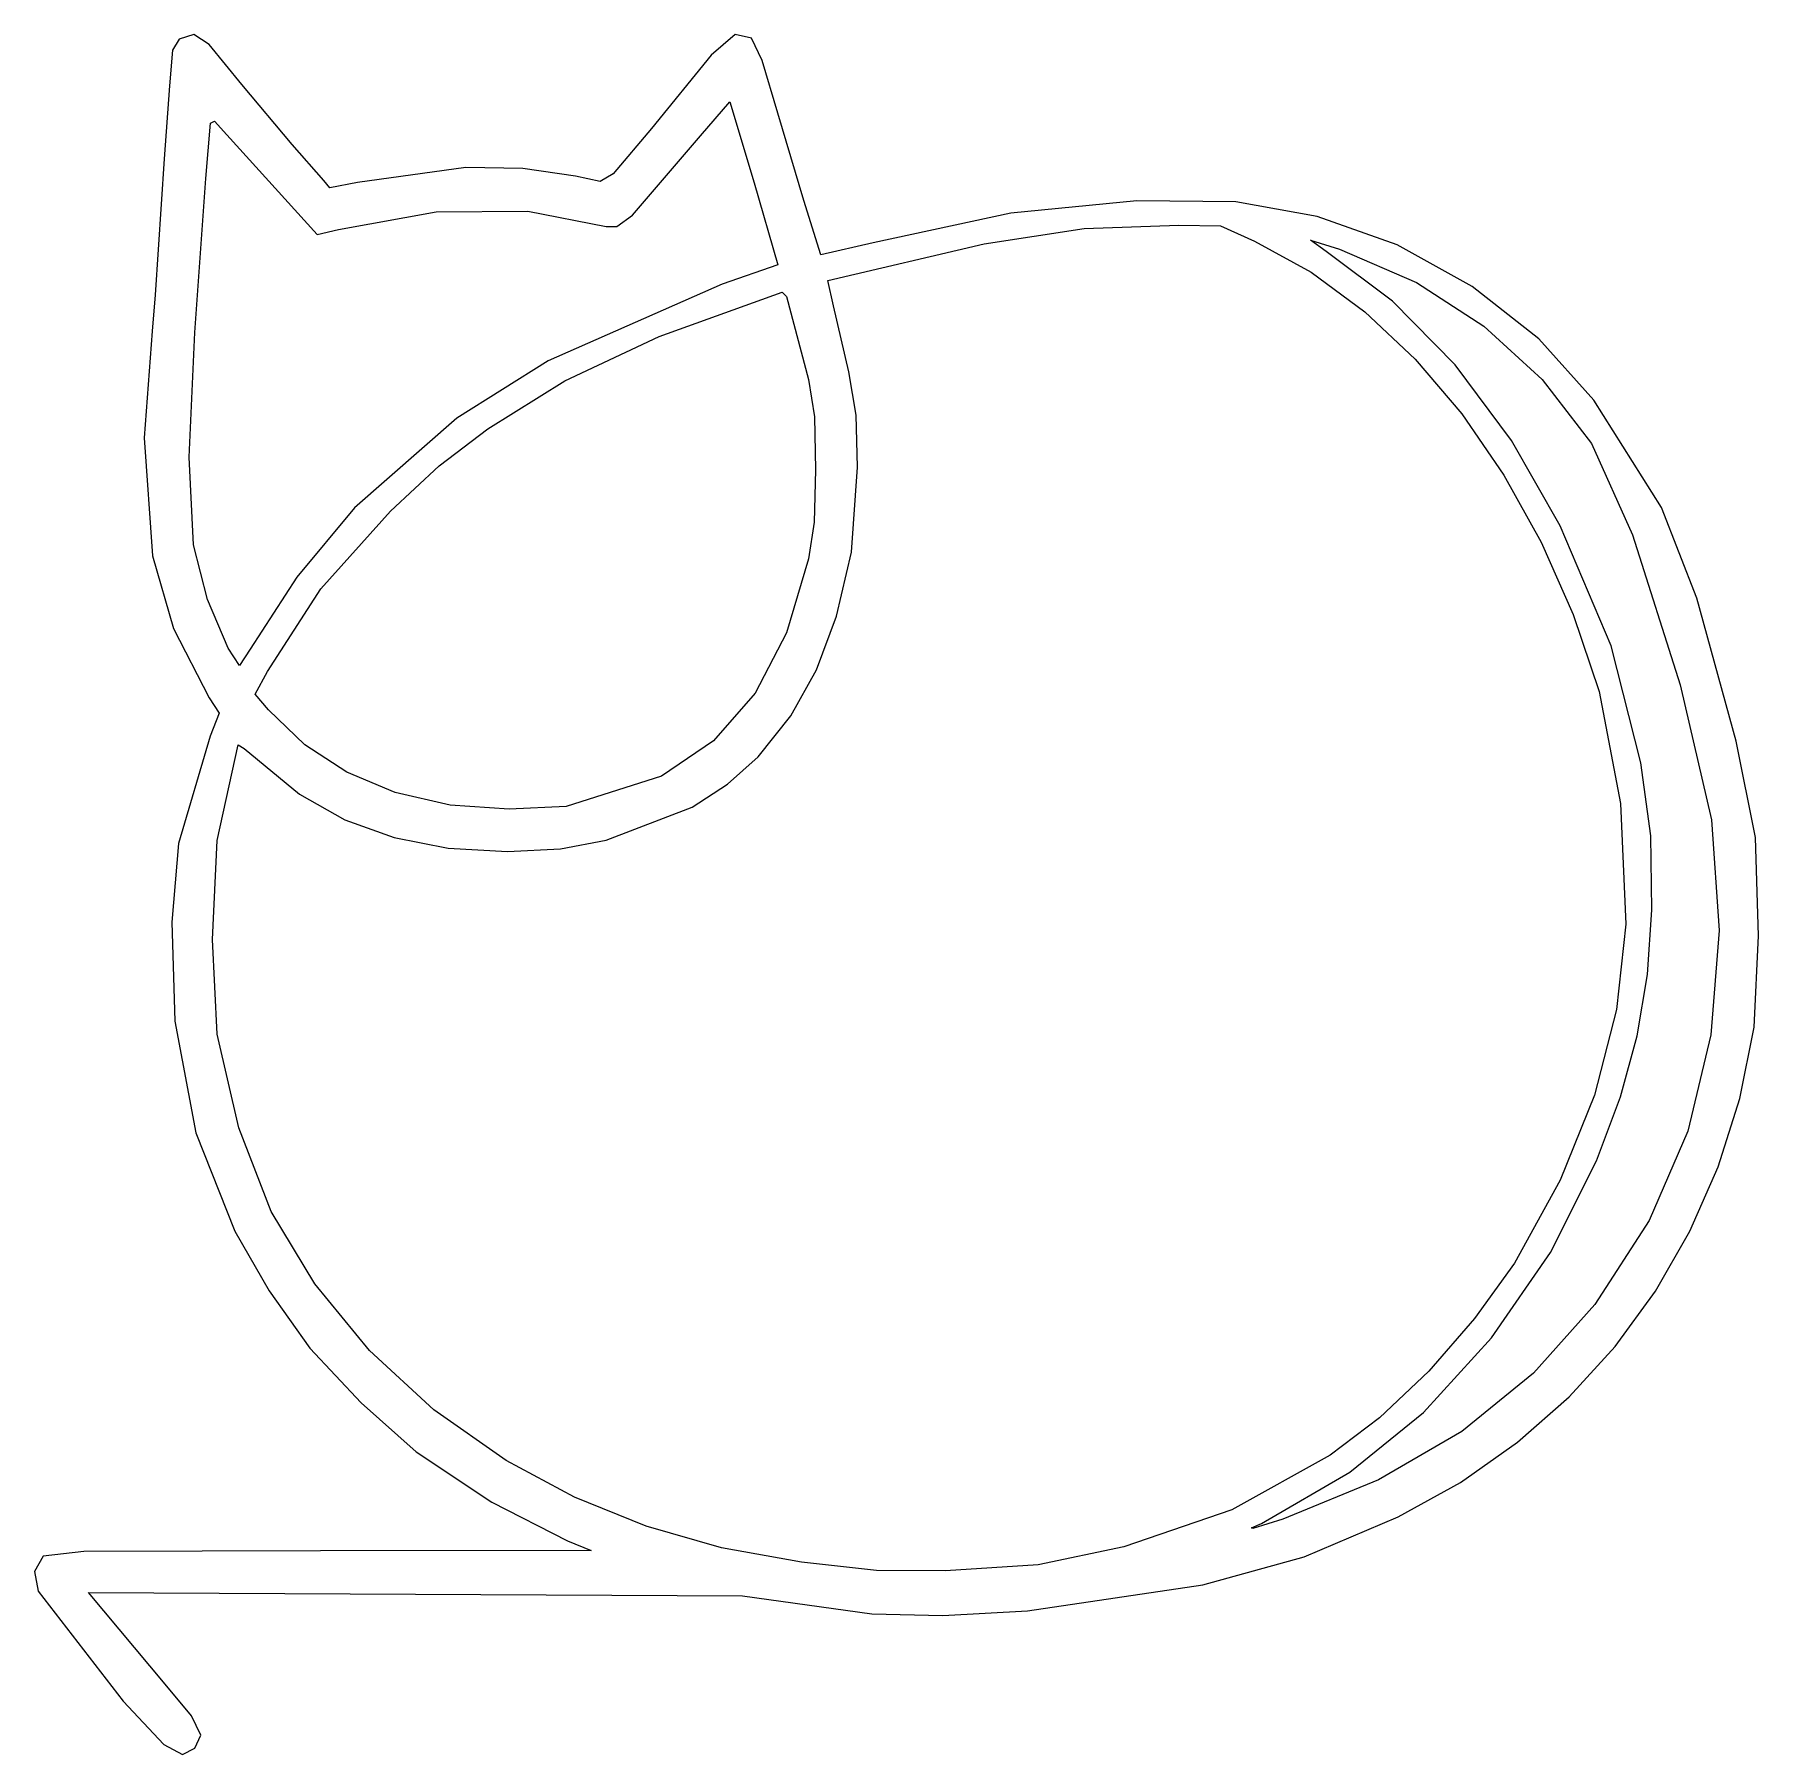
# Model space of a CAD drawing. Extents: x 7 to 50.6, y 8.1 to 51.7.
import ezdxf

# ---------------------------------------------------------------- set-up
doc = ezdxf.new("R2010")
doc.units = 0

msp = doc.modelspace()

# ---------------------------------------------------------------- linework, layer by layer
at = {"layer": 'Layer 1'}
for p, q in [((10.6308, 51.5859), (10.466245, 51.314673)), ((11.008693, 51.708315), (10.630795, 51.585932)), ((10.630795, 51.585932), (10.6308, 51.5859)), ((11.391553, 51.453626), (11.008693, 51.708315)), ((24.71475, 51.704998), (24.112759, 51.18239)), ((25.135648, 51.613211), (24.71475, 51.704998)), ((25.40274, 51.050084), (25.135648, 51.613211)), ((10.466245, 51.314673), (10.386034, 50.40838)), ((12.218464, 50.441486), (11.391553, 51.453626)), ((24.112759, 51.18239), (22.597859, 49.33011)), ((25.799657, 49.713794), (25.40274, 51.050084)), ((10.386034, 50.40838), (10.253728, 48.5561)), ((13.495214, 48.919966), (12.218464, 50.441486)), ((23.841553, 49.138251), (24.582465, 49.998239)), ((24.582465, 49.998239), (25.197687, 47.954119)), ((11.312196, 48.059955), (11.431271, 49.462395)), ((11.431271, 49.462395), (11.527193, 49.514491)), ((11.527193, 49.514491), (11.841419, 49.164707)), ((26.454571, 47.504284), (25.799657, 49.713794)), ((11.841419, 49.164707), (14.130309, 46.637667)), ((14.295664, 48.007056), (13.495214, 48.919966)), ((22.597859, 49.33011), (21.624584, 48.182357)), ((22.113313, 47.12968), (23.841553, 49.138251)), ((10.253728, 48.5561), (10.022193, 45.11615)), ((11.034354, 44.156935), (11.312196, 48.059955)), ((17.894386, 48.337821), (15.149036, 47.960749)), ((19.340653, 48.315494), (17.894386, 48.337821)), ((20.672806, 48.119516), (19.340653, 48.315494)), ((21.301259, 47.98721), (20.672806, 48.119516)), ((21.624584, 48.182357), (21.301259, 47.98721)), ((14.454431, 47.821828), (14.295664, 48.007056)), ((15.149036, 47.960749), (14.454431, 47.821828)), ((25.197687, 47.954119), (25.1977, 47.95411)), ((25.1977, 47.95411), (25.799691, 45.87029)), ((14.672763, 46.769973), (17.142748, 47.219813)), ((17.142748, 47.219813), (19.468853, 47.233043)), ((19.468853, 47.233043), (21.446823, 46.842741)), ((26.884565, 46.128304), (26.454571, 47.504284)), ((31.701318, 47.183441), (28.214235, 46.432607)), ((34.895675, 47.497667), (31.701318, 47.183441)), ((37.401214, 47.47286), (34.895675, 47.497667)), ((39.460225, 47.10075), (37.401214, 47.47286)), ((14.130309, 46.637667), (14.672763, 46.769973)), ((21.446823, 46.842741), (21.720531, 46.841397)), ((21.720531, 46.841397), (22.113313, 47.12968)), ((31.025769, 46.406115), (33.554464, 46.794763)), ((33.554464, 46.794763), (35.954159, 46.875801)), ((35.954159, 46.875801), (37.012609, 46.86257)), ((37.012609, 46.86257), (37.872597, 46.472268)), ((41.488845, 46.382374), (39.460225, 47.10075)), ((28.214235, 46.432607), (26.884565, 46.128304)), ((27.063209, 45.473359), (31.025769, 46.406115)), ((37.872597, 46.472268), (37.8726, 46.47229)), ((37.8726, 46.47229), (39.30844, 45.684579)), ((39.691807, 46.214281), (39.294063, 46.496258)), ((39.294063, 46.496258), (40.022572, 46.267203)), ((43.389706, 45.327856), (41.488845, 46.382374)), ((25.799691, 45.87029), (24.390631, 45.380759)), ((41.372295, 44.956755), (39.691807, 46.214281)), ((40.02257, 46.267216), (41.974494, 45.421906)), ((40.022572, 46.267203), (40.02257, 46.267216)), ((27.208745, 44.831676), (27.063209, 45.473359)), ((39.30844, 45.684579), (40.670557, 44.68182)), ((41.974494, 45.421906), (43.685786, 44.32232)), ((10.022193, 45.11615), (9.949425, 44.190009)), ((24.390631, 45.380759), (19.978231, 43.442479)), ((22.789708, 44.057716), (25.905508, 45.182316)), ((25.905508, 45.182316), (26.017968, 45.069856)), ((26.017968, 45.069856), (26.01797, 45.069846)), ((26.01797, 45.069846), (26.573654, 42.966186)), ((45.077225, 43.995495), (43.389706, 45.327856)), ((27.599047, 43.164626), (27.208745, 44.831676)), ((40.670557, 44.68182), (41.946623, 43.480291)), ((42.954795, 43.338283), (41.372295, 44.956755)), ((9.949425, 44.190009), (9.744351, 41.490969)), ((10.883857, 41.001444), (11.034354, 44.156935)), ((43.685786, 44.32232), (45.161408, 42.964737)), ((20.407383, 42.933946), (22.789708, 44.057716)), ((46.465815, 42.44359), (45.077225, 43.995495)), ((19.978231, 43.442479), (17.669491, 41.987119)), ((41.946623, 43.480291), (43.124313, 42.096272)), ((44.385971, 41.419643), (42.954795, 43.338283)), ((18.456698, 41.715906), (20.407383, 42.933946)), ((26.573654, 42.966186), (26.72994, 42.021026)), ((27.780141, 42.061526), (27.599047, 43.164626)), ((45.161408, 42.964737), (46.40632, 41.345436)), ((48.179175, 39.72471), (46.465815, 42.44359)), ((17.669491, 41.987119), (15.076301, 39.718079)), ((26.72994, 42.021026), (26.752267, 40.683906)), ((27.817352, 40.750046), (27.780141, 42.061526)), ((43.124313, 42.096272), (44.191299, 40.546044)), ((9.744351, 41.490969), (9.962656, 38.500859)), ((17.220465, 40.778187), (18.456698, 41.715906)), ((45.612487, 39.261611), (44.385971, 41.419643)), ((46.40632, 41.345436), (47.451537, 39.035871)), ((11.001278, 38.778705), (10.883857, 41.001444)), ((15.989198, 39.632086), (17.220465, 40.778187)), ((26.752267, 40.683906), (26.722498, 39.35754)), ((27.6652, 38.593466), (27.817352, 40.750046)), ((44.191299, 40.546044), (45.135257, 38.845884)), ((15.076301, 39.718079), (13.61184, 37.963373)), ((14.220436, 37.663208), (15.989198, 39.632086)), ((26.722498, 39.35754), (26.573654, 38.428096)), ((49.081337, 37.431686), (48.179175, 39.72471)), ((46.904945, 36.224361), (45.612487, 39.261611)), ((47.451537, 39.035871), (48.65552, 35.232906)), ((9.962656, 38.500859), (10.491052, 36.659326)), ((11.348581, 37.396941), (11.001278, 38.778705)), ((27.283065, 36.970959), (27.6652, 38.593466)), ((45.135257, 38.845884), (45.943859, 37.012073)), ((26.573654, 38.428096), (26.020658, 36.555039)), ((13.61184, 37.963373), (12.430181, 36.139209)), ((12.873398, 35.570296), (14.220436, 37.663208)), ((11.874496, 36.159055), (11.348581, 37.396941)), ((50.077765, 33.80403), (49.081337, 37.431686)), ((26.781234, 35.610792), (27.283065, 36.970959)), ((45.943859, 37.012073), (46.60478, 35.06089)), ((10.491052, 36.659326), (11.391556, 34.902139)), ((26.020658, 36.555039), (25.220829, 35.018742)), ((12.165569, 35.722446), (11.874496, 36.159055)), ((12.430181, 36.139209), (12.165569, 35.722446)), ((47.656607, 33.261541), (46.904945, 36.224361)), ((12.555864, 34.994765), (12.873398, 35.570296)), ((26.129318, 34.445364), (26.781234, 35.610792)), ((12.893244, 34.604464), (12.555864, 34.994765)), ((25.220829, 35.018742), (24.167965, 33.811142)), ((46.60478, 35.06089), (47.14806, 32.223758)), ((48.65552, 35.232906), (49.446046, 31.815281)), ((11.391556, 34.902139), (11.649552, 34.511837)), ((11.649552, 34.511837), (11.418017, 33.936307)), ((13.818245, 33.715427), (12.893244, 34.604464)), ((25.29693, 33.407076), (26.129318, 34.445364)), ((11.418017, 33.936307), (10.617567, 31.217427)), ((11.59666, 31.290178), (12.125883, 33.717988)), ((12.125883, 33.717988), (12.28465, 33.618759)), ((14.885269, 33.01927), (13.818245, 33.715427)), ((24.167965, 33.811142), (22.855864, 32.924176)), ((50.564816, 31.367124), (50.077765, 33.80403)), ((12.28465, 33.618759), (13.68048, 32.467699)), ((24.52697, 32.714537), (25.29693, 33.407076)), ((47.910468, 31.409258), (47.656607, 33.261541)), ((16.107341, 32.51041), (14.885269, 33.01927)), ((22.855864, 32.924176), (20.441284, 32.150187)), ((13.68048, 32.467699), (14.831745, 31.817953)), ((17.497484, 32.183264), (16.107341, 32.51041)), ((23.632355, 32.133631), (24.52697, 32.714537)), ((18.99171, 32.087342), (17.497484, 32.183264)), ((20.441284, 32.150187), (18.99171, 32.087342)), ((21.44683, 31.296796), (23.632355, 32.133631)), ((47.14806, 32.223758), (47.27954, 29.17328)), ((14.831745, 31.817953), (16.07852, 31.362945)), ((49.446046, 31.815281), (49.641198, 29.007916)), ((10.617567, 31.217427), (10.452185, 29.219607)), ((11.482546, 28.786286), (11.59666, 31.290178)), ((16.07852, 31.362945), (17.444373, 31.096474)), ((17.444373, 31.096474), (18.95287, 31.012339)), ((18.95287, 31.012339), (20.294117, 31.075184)), ((20.294117, 31.075184), (21.44683, 31.296796)), ((47.941064, 29.537131), (47.910468, 31.409258)), ((50.640065, 28.87564), (50.564816, 31.367124)), ((47.825195, 27.897266), (47.941064, 29.537131)), ((10.452185, 29.219607), (10.524953, 26.712417)), ((47.27954, 29.17328), (47.041907, 27.008321)), ((49.641198, 29.007916), (49.431989, 26.365831)), ((50.531739, 26.559457), (50.640065, 28.87564)), ((11.59666, 26.381628), (11.482546, 28.786286)), ((47.564821, 26.346085), (47.825195, 27.897266)), ((10.524953, 26.712417), (11.057484, 23.881903)), ((47.041907, 27.008321), (46.484879, 24.837783)), ((12.144906, 24.015008), (11.59666, 26.381628)), ((47.141959, 24.801105), (47.564821, 26.346085)), ((49.431989, 26.365831), (48.845709, 23.931507)), ((50.170379, 24.75431), (50.531739, 26.559457)), ((46.484879, 24.837783), (45.618999, 22.68833)), ((46.538624, 23.179841), (47.141959, 24.801105)), ((49.616777, 23.020973), (50.170379, 24.75431)), ((11.057484, 23.881903), (12.046473, 21.393727)), ((12.96603, 21.896458), (12.144906, 24.015008)), ((48.845709, 23.931507), (47.869953, 21.667112)), ((45.368336, 20.853636), (46.538624, 23.179841)), ((48.902004, 21.392292), (49.616777, 23.020973)), ((45.618999, 22.68833), (44.45481, 20.58663)), ((14.073888, 20.061025), (12.96603, 21.896458)), ((47.869953, 21.667112), (46.492318, 19.534816)), ((12.046473, 21.393727), (12.916385, 19.879653)), ((48.0311, 19.874315), (48.902004, 21.392292)), ((44.45481, 20.58663), (43.448873, 19.18119)), ((43.879275, 18.69054), (45.368336, 20.853636)), ((12.916385, 19.879653), (13.945063, 18.430077)), ((15.458345, 18.371333), (14.073888, 20.061025)), ((47.009103, 18.473087), (48.0311, 19.874315)), ((46.492318, 19.534816), (44.93907, 17.793032)), ((43.448873, 19.18119), (42.286649, 17.847071)), ((13.945063, 18.430077), (15.241661, 17.047482)), ((17.083432, 16.866456), (15.458345, 18.371333)), ((42.157026, 16.799084), (43.879275, 18.69054)), ((45.841052, 17.194657), (47.009103, 18.473087)), ((42.286649, 17.847071), (41.04256, 16.66552)), ((44.93907, 17.793032), (43.121002, 16.317305)), ((15.241661, 17.047482), (16.637483, 15.803807)), ((44.531987, 16.045069), (45.841052, 17.194657)), ((18.91318, 15.585468), (17.083432, 16.866456)), ((41.04256, 16.66552), (39.79103, 15.71778)), ((40.287174, 15.287801), (42.157026, 16.799084)), ((43.121002, 16.317305), (41.013927, 15.09089)), ((16.637483, 15.803807), (18.558397, 14.532017)), ((43.086947, 15.030371), (44.531987, 16.045069)), ((20.649691, 14.656746), (18.91318, 15.585468)), ((39.79103, 15.71778), (37.302025, 14.33601)), ((38.051204, 13.991201), (40.287174, 15.287801)), ((41.013927, 15.09089), (38.593658, 14.097046)), ((41.510969, 14.15661), (43.086947, 15.030371)), ((18.558397, 14.532017), (20.474353, 13.547997)), ((22.465586, 13.920899), (20.649691, 14.656746)), ((37.302025, 14.33601), (34.56495, 13.39581)), ((37.794551, 13.875641), (38.051204, 13.991201)), ((38.593658, 14.097046), (37.828765, 13.860549)), ((39.133595, 13.142813), (41.510969, 14.15661)), ((20.474353, 13.547997), (21.069729, 13.303231)), ((24.375751, 13.372347), (22.465586, 13.920899)), ((37.828765, 13.860549), (37.794551, 13.875641)), ((7.190849, 13.16431), (6.969237, 12.774834)), ((8.215392, 13.280077), (7.190849, 13.16431)), ((14.216289, 13.296616), (8.215392, 13.280077)), ((21.069729, 13.303231), (14.216289, 13.296616)), ((26.39507, 13.005508), (24.375751, 13.372347)), ((34.56495, 13.39581), (32.390175, 12.942663)), ((36.562729, 12.43663), (39.133595, 13.142813)), ((6.969237, 12.774834), (7.065158, 12.271246)), ((28.300274, 12.794645), (26.39507, 13.005508)), ((30.04671, 12.787203), (28.300274, 12.794645)), ((32.390175, 12.942663), (30.04671, 12.787203)), ((7.065158, 12.271246), (9.215128, 9.486206)), ((10.280189, 9.922817), (8.335289, 12.244787)), ((8.335289, 12.244787), (24.906589, 12.158788)), ((32.121392, 11.774274), (36.562729, 12.43663)), ((24.906589, 12.158788), (28.181159, 11.702333)), ((28.181159, 11.702333), (29.975455, 11.654269)), ((29.975455, 11.654269), (32.121392, 11.774274)), ((10.950814, 9.115748), (10.280189, 9.922817)), ((9.215128, 9.486206), (10.248766, 8.387242)), ((11.179868, 8.626217), (10.950814, 9.115748)), ((10.248766, 8.387242), (10.716798, 8.136686)), ((11.030197, 8.294626), (11.179868, 8.626217)), ((10.716798, 8.136686), (11.030197, 8.294626))]:
    msp.add_line(p, q, dxfattribs=at)

doc.saveas('drawing.dxf')
